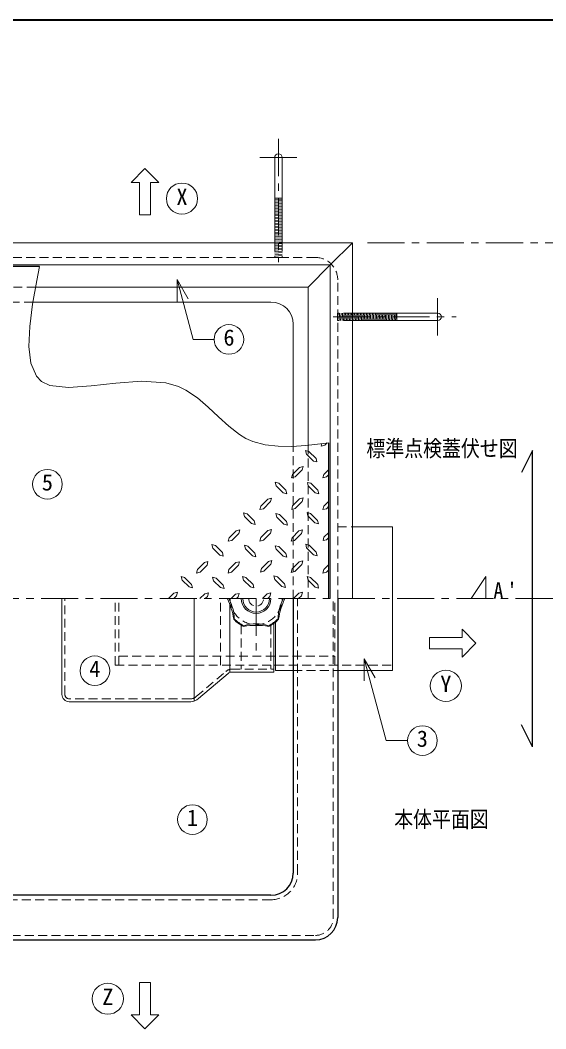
# Model space of a CAD drawing. Units: millimetres at full size, sheet at 1:5; details may follow other scales. Extents: x -1061 to 964, y -679 to 726.
# Drawn here: x -81 to 274, y 46 to 726 of the extents above; entities that cross this region are included whole.
import ezdxf
from ezdxf.enums import TextEntityAlignment as Align

# ---------------------------------------------------------------- set-up
doc = ezdxf.new("R2010")
doc.units = ezdxf.units.MM
doc.header["$LTSCALE"] = 5
doc.linetypes.add('CHAIN1', pattern=[8, 5, -1, 1, -1])
doc.linetypes.add('DASHED1', pattern=[1.8, 1.2, -0.6])
doc.layers.add('0-0', color=4, linetype='Continuous', lineweight=9)
doc.styles.add('ＭＳ ゴシック', font='')
doc.styles.get('ＭＳ ゴシック').set_extended_font_data('MS Gothic')

msp = doc.modelspace()

# ---------------------------------------------------------------- linework, layer by layer
at = {"layer": '0-0', "color": 1, "lineweight": 40}
msp.add_line((963.599, 725.957), (-1061.401, 725.957), dxfattribs=at)
at = {"layer": '0-0', "linetype": 'CHAIN1'}
for p, q in [((93.599, 645.855), (93.599, 562.855)), ((106.099, 633.355), (81.099, 633.355)), ((153.599, 575.957), (293.599, 575.957)), ((200.998, 538.457), (200.998, 513.457)), ((130.498, 525.957), (213.498, 525.957)), ((-426.401, 335.957), (293.599, 335.957)), ((78.599, 335.957), (78.599, 300.957))]:
    msp.add_line(p, q, dxfattribs=at)
at = {"layer": '0-0', "color": 7, "lineweight": 18}
for p, q in [((91.099, 633.355), (91.099, 575.957)), ((96.099, 633.355), (96.099, 575.957)), ((143.599, 575.957), (-336.401, 575.957)), ((128.599, 560.957), (143.599, 575.957)), ((143.599, 575.957), (143.599, 335.957)), ((128.599, 560.957), (-321.401, 560.957)), ((128.599, 560.957), (128.599, 335.957)), ((25.315, 551.131), (25.315, 536.131)), ((25.315, 551.131), (32.815, 538.141)), ((200.998, 528.457), (143.599, 528.457)), ((200.998, 523.457), (143.599, 523.457)), ((170.599, 384.457), (143.599, 384.457)), ((170.599, 287.457), (170.599, 384.457)), ((-52.401, 335.957), (-52.401, 271.457)), ((91.599, 287.457), (91.599, 320.106)), ((90.599, 319.336), (90.599, 286.407)), ((151.453, 295.498), (158.953, 282.508)), ((151.453, 295.498), (151.453, 280.498)), ((61.898, 286.407), (90.599, 286.407)), ((103.599, 287.457), (91.599, 287.457)), ((170.599, 287.457), (133.599, 287.457)), ((39.673, 268.666), (59.711, 285.46)), ((-47.401, 266.457), (34.57, 266.457))]:
    msp.add_line(p, q, dxfattribs=at)
at = {"layer": '0-0'}
for p, q in [((-5.776, 616.582), (-0.151, 616.582)), ((-0.151, 616.582), (-0.151, 594.707)), ((7.349, 594.707), (7.349, 616.582)), ((96.099, 605.855), (91.099, 605.855)), ((91.099, 604.985), (96.099, 605.394)), ((91.099, 603.982), (96.099, 604.39)), ((91.099, 602.979), (96.099, 603.387)), ((91.099, 601.975), (96.099, 602.384)), ((91.099, 600.972), (96.099, 601.38)), ((91.099, 599.969), (96.099, 600.377)), ((91.099, 598.965), (96.099, 599.374)), ((-0.151, 594.707), (7.349, 594.707)), ((91.099, 597.962), (96.099, 598.37)), ((91.099, 596.959), (96.099, 597.367)), ((91.099, 595.955), (96.099, 596.364)), ((91.099, 594.952), (96.099, 595.36)), ((91.099, 593.949), (96.099, 594.357)), ((91.099, 592.945), (96.099, 593.354)), ((91.099, 591.942), (96.099, 592.35)), ((91.099, 590.939), (96.099, 591.347)), ((91.099, 589.935), (96.099, 590.344)), ((91.099, 588.932), (96.099, 589.34)), ((91.099, 587.929), (96.099, 588.337)), ((91.099, 586.925), (96.099, 587.334)), ((91.099, 585.922), (96.099, 586.33)), ((91.099, 584.919), (96.099, 585.327)), ((91.099, 583.915), (96.099, 584.324)), ((91.099, 582.912), (96.099, 583.32)), ((91.099, 581.909), (96.099, 582.317)), ((91.099, 580.905), (96.099, 581.314)), ((91.099, 579.902), (96.099, 580.31)), ((91.099, 578.899), (96.099, 579.307)), ((91.099, 577.895), (96.099, 578.304)), ((91.099, 576.892), (96.099, 577.3)), ((91.932, 575.957), (96.099, 576.297)), ((113.599, 439.42), (113.599, 545.957)), ((-71.87, 535.957), (88.599, 535.957)), ((143.599, 524.29), (143.94, 528.457)), ((144.535, 523.457), (144.943, 528.457)), ((145.538, 523.457), (145.946, 528.457)), ((146.541, 523.457), (146.95, 528.457)), ((147.545, 523.457), (147.953, 528.457)), ((148.548, 523.457), (148.956, 528.457)), ((149.551, 523.457), (149.96, 528.457)), ((150.555, 523.457), (150.963, 528.457)), ((151.558, 523.457), (151.966, 528.457)), ((152.561, 523.457), (152.97, 528.457)), ((153.565, 523.457), (153.973, 528.457)), ((154.568, 523.457), (154.976, 528.457)), ((155.571, 523.457), (155.98, 528.457)), ((156.575, 523.457), (156.983, 528.457)), ((157.578, 523.457), (157.986, 528.457)), ((158.581, 523.457), (158.99, 528.457)), ((159.585, 523.457), (159.993, 528.457)), ((160.588, 523.457), (160.996, 528.457)), ((161.591, 523.457), (162, 528.457)), ((162.595, 523.457), (163.003, 528.457)), ((163.598, 523.457), (164.006, 528.457)), ((164.601, 523.457), (165.01, 528.457)), ((165.605, 523.457), (166.013, 528.457)), ((166.608, 523.457), (167.016, 528.457)), ((167.611, 523.457), (168.02, 528.457)), ((168.615, 523.457), (169.023, 528.457)), ((169.618, 523.457), (170.026, 528.457)), ((170.621, 523.457), (171.03, 528.457)), ((171.625, 523.457), (172.033, 528.457)), ((172.628, 523.457), (173.036, 528.457)), ((173.498, 528.457), (173.498, 523.457)), ((103.599, 438.681), (103.599, 520.957)), ((112.449, 433.419), (111.849, 435.819)), ((114.174, 435.219), (111.849, 435.819)), ((114.174, 435.219), (118.974, 430.419)), ((122.499, 438.744), (122.987, 440.478)), ((124.899, 439.419), (122.499, 438.744)), ((126.387, 440.907), (124.899, 439.419)), ((112.449, 433.419), (117.174, 428.694)), ((119.574, 428.094), (117.174, 428.694)), ((118.974, 430.419), (119.574, 428.094)), ((107.874, 424.494), (103.149, 419.769)), ((109.674, 422.769), (104.874, 418.044)), ((107.874, 424.494), (110.274, 425.094)), ((109.674, 422.769), (110.274, 425.094)), ((127.599, 423.144), (124.224, 419.769)), ((93.849, 413.769), (91.524, 414.444)), ((92.124, 412.044), (91.524, 414.444)), ((92.124, 412.044), (96.849, 407.319)), ((93.849, 413.769), (98.649, 409.044)), ((98.649, 409.044), (99.249, 406.719)), ((113.724, 411.969), (113.124, 414.369)), ((115.449, 413.769), (113.124, 414.369)), ((113.724, 411.969), (118.449, 407.319)), ((86.499, 403.119), (81.774, 398.394)), ((88.224, 401.394), (83.499, 396.594)), ((86.499, 403.119), (88.899, 403.719)), ((88.224, 401.394), (88.899, 403.719)), ((99.249, 406.719), (96.849, 407.319)), ((107.949, 403.269), (103.224, 398.544)), ((109.674, 401.544), (104.949, 396.744)), ((107.949, 403.269), (110.349, 403.869)), ((109.674, 401.544), (110.349, 403.869)), ((127.599, 401.769), (124.224, 398.394)), ((81.174, 395.994), (81.774, 398.394)), ((83.499, 396.594), (81.174, 395.994)), ((102.624, 396.144), (103.224, 398.544)), ((104.949, 396.744), (102.624, 396.144)), ((123.549, 395.994), (124.224, 398.394)), ((125.949, 396.594), (123.549, 395.994)), ((127.599, 398.244), (125.949, 396.594)), ((70.749, 391.344), (70.074, 393.744)), ((72.474, 393.069), (70.074, 393.744)), ((70.749, 391.344), (75.474, 386.619)), ((92.649, 390.894), (91.974, 393.294)), ((94.374, 392.619), (91.974, 393.294)), ((92.649, 390.894), (97.374, 386.169)), ((94.374, 392.619), (99.099, 387.894)), ((99.099, 387.894), (99.774, 385.569)), ((115.224, 393.444), (112.899, 394.119)), ((113.499, 391.719), (112.899, 394.119)), ((113.499, 391.719), (118.224, 386.994)), ((115.224, 393.444), (120.024, 388.719)), ((65.124, 381.669), (60.399, 377.019)), ((65.124, 381.669), (67.524, 382.344)), ((66.849, 379.944), (67.524, 382.344)), ((86.574, 381.819), (81.849, 377.094)), ((86.574, 381.819), (88.974, 382.494)), ((88.299, 380.094), (88.974, 382.494)), ((99.774, 385.569), (97.374, 386.169)), ((107.499, 381.669), (102.849, 377.019)), ((107.499, 381.669), (109.899, 382.344)), ((109.299, 379.944), (109.899, 382.344)), ((59.724, 374.619), (60.399, 377.019)), ((62.124, 375.219), (59.724, 374.619)), ((66.849, 379.944), (62.124, 375.219)), ((81.174, 374.694), (81.849, 377.094)), ((83.574, 375.369), (81.174, 374.694)), ((88.299, 380.094), (83.574, 375.369)), ((102.174, 374.619), (102.849, 377.019)), ((104.574, 375.219), (102.174, 374.619)), ((109.299, 379.944), (104.574, 375.219)), ((123.699, 375.069), (124.299, 377.469)), ((126.024, 375.669), (123.699, 375.069)), ((127.599, 380.642), (124.299, 377.469)), ((127.599, 377.244), (126.024, 375.669)), ((51.099, 371.694), (48.699, 372.369)), ((49.374, 369.969), (48.699, 372.369)), ((49.374, 369.969), (54.099, 365.244)), ((51.099, 371.694), (55.824, 366.969)), ((71.349, 369.594), (70.674, 371.994)), ((73.074, 371.319), (70.674, 371.994)), ((71.349, 369.594), (76.074, 364.869)), ((73.074, 371.319), (77.799, 366.594)), ((93.849, 371.019), (91.524, 371.619)), ((92.124, 369.219), (91.524, 371.619)), ((92.124, 369.219), (96.849, 364.569)), ((93.849, 371.019), (98.649, 366.294)), ((114.324, 371.994), (111.999, 372.594)), ((112.599, 370.194), (111.999, 372.594)), ((112.599, 370.194), (117.324, 365.469)), ((114.324, 371.994), (119.124, 367.194)), ((43.674, 360.294), (46.074, 360.969)), ((45.474, 358.569), (46.074, 360.969)), ((64.974, 360.294), (67.374, 360.894)), ((66.774, 358.569), (67.374, 360.894)), ((86.874, 361.044), (82.149, 356.319)), ((86.874, 361.044), (89.274, 361.644)), ((88.599, 359.319), (89.274, 361.644)), ((99.249, 363.894), (96.849, 364.569)), ((98.649, 366.294), (99.249, 363.894)), ((107.649, 360.744), (102.924, 356.019)), ((107.649, 360.744), (110.049, 361.419)), ((109.374, 359.019), (110.049, 361.419)), ((119.724, 364.869), (117.324, 365.469)), ((119.124, 367.194), (119.724, 364.869)), ((38.349, 353.169), (39.024, 355.569)), ((40.749, 353.844), (38.349, 353.169)), ((43.674, 360.294), (39.024, 355.569)), ((45.474, 358.569), (40.749, 353.844)), ((59.649, 353.169), (60.249, 355.569)), ((61.974, 353.769), (59.649, 353.169)), ((64.974, 360.294), (60.249, 355.569)), ((66.774, 358.569), (61.974, 353.769)), ((81.474, 353.919), (82.149, 356.319)), ((83.874, 354.519), (81.474, 353.919)), ((88.599, 359.319), (83.874, 354.519)), ((102.324, 353.619), (102.924, 356.019)), ((104.649, 354.294), (102.324, 353.619)), ((109.374, 359.019), (104.649, 354.294)), ((123.549, 353.169), (124.224, 355.569)), ((125.949, 353.844), (123.549, 353.169)), ((127.599, 358.944), (124.224, 355.569)), ((127.599, 355.494), (125.949, 353.844)), ((30.399, 350.319), (27.999, 350.919)), ((28.674, 348.519), (27.999, 350.919)), ((28.674, 348.519), (33.399, 343.869)), ((30.399, 350.319), (35.124, 345.594)), ((49.824, 348.069), (49.224, 350.469)), ((51.549, 349.869), (49.224, 350.469)), ((49.824, 348.069), (54.549, 343.419)), ((51.549, 349.869), (56.349, 345.144)), ((69.999, 348.519), (69.399, 350.919)), ((71.724, 350.319), (69.399, 350.919)), ((69.999, 348.519), (74.724, 343.869)), ((71.724, 350.319), (76.524, 345.594)), ((93.024, 350.619), (90.624, 351.294)), ((91.299, 348.894), (90.624, 351.294)), ((91.299, 348.894), (96.024, 344.169)), ((93.024, 350.619), (97.749, 345.894)), ((115.299, 350.169), (112.974, 350.844)), ((113.574, 348.444), (112.974, 350.844)), ((113.574, 348.444), (118.299, 343.719)), ((115.299, 350.169), (120.099, 345.444)), ((23.199, 339.594), (25.599, 340.269)), ((24.999, 337.869), (25.599, 340.269)), ((35.799, 343.194), (33.399, 343.869)), ((35.124, 345.594), (35.799, 343.194)), ((56.949, 342.744), (54.549, 343.419)), ((56.349, 345.144), (56.949, 342.744)), ((77.124, 343.194), (74.724, 343.869)), ((76.524, 345.594), (77.124, 343.194)), ((107.499, 339.594), (109.899, 340.269)), ((109.299, 337.869), (109.899, 340.269)), ((120.699, 343.044), (118.299, 343.719)), ((120.099, 345.444), (120.699, 343.044)), ((23.199, 339.594), (19.416, 335.957)), ((24.999, 337.869), (23.087, 335.957)), ((36.893, 335.957), (36.893, 266.854)), ((43.974, 339.219), (40.581, 335.957)), ((43.974, 339.219), (46.374, 339.894)), ((45.774, 337.494), (44.237, 335.957)), ((45.774, 337.494), (46.374, 339.894)), ((64.749, 338.919), (61.787, 335.957)), ((64.749, 338.919), (67.149, 339.519)), ((66.549, 337.119), (65.387, 335.957)), ((66.549, 337.119), (67.149, 339.519)), ((86.049, 339.144), (82.862, 335.957)), ((86.049, 339.144), (88.449, 339.819)), ((87.849, 337.419), (86.387, 335.957)), ((87.849, 337.419), (88.449, 339.819)), ((107.499, 339.594), (103.862, 335.957)), ((109.299, 337.869), (107.114, 335.957)), ((60.902, 332.081), (60.902, 286.237)), ((217.474, 315.332), (217.474, 309.707)), ((195.599, 309.707), (195.599, 302.207)), ((217.474, 309.707), (195.599, 309.707)), ((195.599, 302.207), (217.474, 302.207)), ((90.599, 291.232), (91.599, 291.232)), ((-0.151, 77.207), (7.349, 77.207)), ((-0.151, 55.332), (-0.151, 77.207)), ((7.349, 77.207), (7.349, 55.332)), ((-5.776, 55.332), (-0.151, 55.332))]:
    msp.add_line(p, q, dxfattribs=at)
at = {"layer": '0-0', "linetype": 'DASHED1'}
for p, q in [((91.099, 575.889), (91.932, 575.957)), ((91.099, 575.957), (91.099, 565.855)), ((91.099, 574.885), (96.099, 575.294)), ((91.099, 573.882), (96.099, 574.29)), ((91.099, 572.879), (96.099, 573.287)), ((91.099, 571.875), (96.099, 572.284)), ((91.099, 570.872), (96.099, 571.28)), ((118.599, 565.957), (-311.401, 565.957)), ((91.099, 569.869), (96.099, 570.277)), ((91.099, 568.865), (96.099, 569.274)), ((91.099, 567.862), (96.099, 568.27)), ((91.099, 566.859), (96.099, 567.267)), ((91.099, 565.855), (96.099, 566.264)), ((133.599, 335.957), (133.599, 550.957)), ((-70.128, 545.957), (-306.401, 545.957)), ((-71.934, 535.957), (-281.401, 535.957)), ((133.498, 523.457), (133.906, 528.457)), ((134.501, 523.457), (134.91, 528.457)), ((135.505, 523.457), (135.913, 528.457)), ((136.508, 523.457), (136.916, 528.457)), ((137.511, 523.457), (137.92, 528.457)), ((138.515, 523.457), (138.923, 528.457)), ((139.518, 523.457), (139.926, 528.457)), ((140.521, 523.457), (140.93, 528.457)), ((141.525, 523.457), (141.933, 528.457)), ((142.528, 523.457), (142.936, 528.457)), ((143.531, 523.457), (143.599, 524.29)), ((143.599, 523.457), (133.498, 523.457)), ((103.599, 335.957), (103.599, 438.681)), ((113.599, 439.42), (113.599, 335.957)), ((133.599, 384.457), (143.599, 384.457)), ((-50.401, 271.457), (-50.401, 335.957)), ((-16.401, 291.232), (-16.401, 335.957)), ((-13.901, 291.232), (-13.901, 335.957)), ((54.599, 291.232), (54.599, 335.957)), ((131.599, 291.232), (131.599, 335.957)), ((68.599, 318.061), (68.599, 288.407)), ((88.599, 318.061), (88.599, 288.407)), ((-13.901, 297.232), (131.599, 297.232)), ((-16.401, 291.232), (90.599, 291.232)), ((38.215, 270.034), (58.252, 286.829)), ((61.898, 288.407), (90.599, 288.407)), ((91.599, 291.232), (170.599, 291.232)), ((103.599, 287.457), (133.599, 287.457)), ((34.57, 268.457), (-47.401, 268.457))]:
    msp.add_line(p, q, dxfattribs=at)
at = {"layer": '0-0', "color": 5, "lineweight": 25}
for p, q in [((-67.548, 559.957), (-320.401, 559.957)), ((127.599, 335.957), (127.599, 441.06)), ((264.933, 435.957), (257.433, 420.957)), ((264.933, 235.957), (264.933, 435.957)), ((103.599, 335.957), (103.599, 150.957)), ((133.599, 335.957), (133.599, 120.957)), ((264.933, 235.957), (257.433, 250.957)), ((88.599, 135.957), (-281.401, 135.957)), ((-311.401, 105.957), (118.599, 105.957))]:
    msp.add_line(p, q, dxfattribs=at)
at = {"layer": '0-0', "color": 7, "linetype": 'DASHED1', "lineweight": 18}
for p, q in [((106.599, 150.957), (106.599, 335.957)), ((130.599, 120.957), (130.599, 335.957)), ((88.599, 132.957), (-281.401, 132.957)), ((-311.401, 108.957), (118.599, 108.957))]:
    msp.add_line(p, q, dxfattribs=at)
at = {"layer": '0-0'}
for points in [[(-5.776, 616.582), (3.599, 625.957), (12.974, 616.582), (7.349, 616.582)], [(-70.128, 545.957), (113.599, 545.957), (128.599, 560.957)], [(104.874, 418.044), (102.549, 417.369), (103.149, 419.769)], [(127.599, 419.694), (125.949, 418.044), (123.624, 417.369), (124.224, 419.769)], [(115.449, 413.769), (120.249, 409.044), (120.849, 406.644), (118.449, 407.319)], [(72.474, 393.069), (77.199, 388.344), (77.874, 386.019), (75.474, 386.619)], [(120.024, 388.719), (120.624, 386.394), (118.224, 386.994)], [(55.824, 366.969), (56.424, 364.569), (54.099, 365.244)], [(77.799, 366.594), (78.399, 364.194), (76.074, 364.869)], [(97.749, 345.894), (98.424, 343.569), (96.024, 344.169)], [(217.474, 315.332), (226.849, 305.957), (217.474, 296.582), (217.474, 302.207)], [(-5.776, 55.332), (3.599, 45.957), (12.974, 55.332), (7.349, 55.332)]]:
    msp.add_lwpolyline(points, dxfattribs=at)
at = {"layer": '0-0', "linetype": 'DASHED1'}
for points in [[(96.099, 575.957), (96.099, 565.855), (91.099, 565.855)], [(143.599, 528.457), (133.498, 528.457), (133.498, 523.457)]]:
    msp.add_lwpolyline(points, dxfattribs=at)
at = {"layer": '0-0', "color": 7, "lineweight": 18}
for points in [[(-67.548, 559.957), (-69.336, 550.5), (-72.118, 534.532), (-74.063, 519.503), (-74.641, 506.005), (-73.323, 494.632), (-69.578, 485.977), (-66.085, 482.437), (-60.549, 479.748), (-48.023, 478.268), (-32.749, 479.352), (-15.923, 481.339), (1.261, 482.564), (17.61, 481.365), (26.238, 478.903), (31.166, 476.574), (38.998, 471.365), (46.24, 465.162), (53.18, 458.568), (60.108, 452.188), (67.315, 446.623), (71.737, 444.006), (76.277, 441.999), (84.592, 439.712), (93.428, 438.676), (102.672, 438.618), (112.209, 439.265), (121.926, 440.344), (127.599, 441.06)], [(25.315, 551.131), (36.139, 510.735), (50.289, 510.735)], [(151.453, 295.498), (166.245, 240.295), (180.701, 240.295)]]:
    msp.add_lwpolyline(points, dxfattribs=at)
at = {"layer": '0-0', "linetype": 'CHAIN1'}
msp.add_lwpolyline([(223.599, 335.957), (233.599, 350.957), (233.599, 335.957)], dxfattribs=at)
at = {"layer": '0-0', "color": 7, "lineweight": 18}
for centre, radius in [((28.599, 605.644), 10.5), ((60.289, 510.735), 10), ((-62.141, 413.089), 10), ((-30.152, 287.404), 10), ((206.537, 277.207), 10.5), ((190.701, 240.295), 10), ((35.64, 186.985), 10), ((-21.401, 66.269), 10.5)]:
    msp.add_circle(centre, radius, dxfattribs=at)
for centre, radius, start, end in [((93.599, 633.355), 2.5, 0, 180), ((200.998, 525.957), 2.5, 270, 90), ((9.218, 313.413), 54.951, 9.11306, 24.21987), ((34.78, 321.719), 29.075, 1.44958, 29.32092), ((78.599, 335.957), 9, 180, 360), ((122.419, 321.719), 29.075, 150.67908, 178.55042), ((147.98, 313.413), 54.951, 155.78013, 170.88694), ((78.599, 335.957), 20.5, 222.46304, 245.53696), ((78.599, 335.957), 20, 222.46304, 245.53696), ((78.599, 335.957), 20, 294.46304, 317.53696), ((78.599, 335.957), 20.5, 294.46304, 317.53696), ((78.599, 263.005), 54.951, 81.11306, 98.88694), ((78.599, 289.882), 29.075, 73.44958, 106.55042), ((61.898, 283.407), 3, 90, 136.80874), ((-47.401, 271.457), 5, 180, 270), ((34.57, 273.457), 7, 270, 316.80874)]:
    msp.add_arc(centre, radius, start, end, dxfattribs=at)
at = {"layer": '0-0', "linetype": 'DASHED1'}
for centre, radius, start, end in [((118.599, 550.957), 15, 0, 90), ((78.599, 335.957), 17.5, 180, 360), ((78.599, 335.957), 5, 180, 360), ((61.898, 283.407), 5, 90, 136.80874), ((-47.401, 271.457), 3, 180, 270), ((34.57, 273.457), 5, 270, 316.80874)]:
    msp.add_arc(centre, radius, start, end, dxfattribs=at)
at = {"layer": '0-0'}
for centre, radius, start, end in [((88.599, 520.957), 15, 0, 90), ((78.599, 335.957), 10, 180, 360)]:
    msp.add_arc(centre, radius, start, end, dxfattribs=at)
at = {"layer": '0-0', "color": 5, "lineweight": 25}
for centre in [(88.599, 150.957), (118.599, 120.957)]:
    msp.add_arc(centre, 15, 270, 0, dxfattribs=at)
at = {"layer": '0-0', "color": 7, "linetype": 'DASHED1', "lineweight": 18}
for centre, radius in [((88.599, 150.957), 18), ((118.599, 120.957), 12)]:
    msp.add_arc(centre, radius, 270, 0, dxfattribs=at)

# ---------------------------------------------------------------- texts
at = {"layer": '0-0', "color": 7, "style": 'ＭＳ ゴシック'}
for s, p in [('X', (24.849, 598.144)), ('6', (56.539, 503.235)), ('5', (-65.891, 405.589)), ('4', (-33.902, 279.904)), ('Y', (202.787, 269.707)), ('3', (186.951, 232.795)), ('1', (31.89, 179.485)), ('Z', (-25.151, 58.769))]:
    msp.add_text(s, height=11, dxfattribs=at).set_placement(p, align=Align.BOTTOM_LEFT)
at = {"layer": '0-0', "color": 7, "style": 'ＭＳ ゴシック', "width": 0.85}
for s, p in [('標準点検蓋伏せ図', (152.933, 428.457)), ('本体平面図', (171.683, 178.457))]:
    msp.add_text(s, height=11, dxfattribs=at).set_placement(p, align=Align.BOTTOM_LEFT)
at = {"layer": '0-0', "color": 7, "insert": (238.599, 335.957), "char_height": 11, "attachment_point": 7, "style": 'ＭＳ ゴシック'}
msp.add_mtext("\\T1.36;\\W0.9;A'", dxfattribs=at)

doc.saveas('drawing.dxf')
